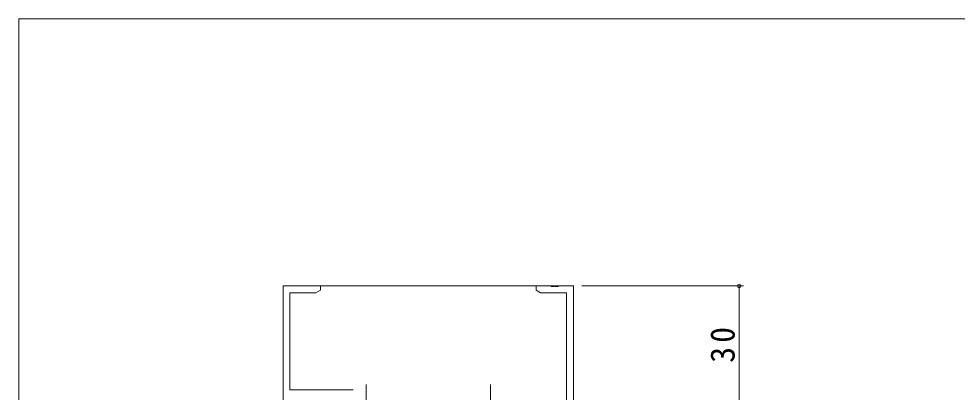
# Model space of a CAD drawing. Units: millimetres, scale not verified. Extents: x -594 to 199, y -420 to 144.
# Drawn here: x -591.2 to -364.8, y 51.3 to 141.4 of the extents above; entities that cross this region are included whole.
import ezdxf

# ---------------------------------------------------------------- set-up
doc = ezdxf.new("R2010")
doc.units = ezdxf.units.MM
doc.header["$LTSCALE"] = 2
for name, color, linetype, lineweight in [('0-1_YKK_ZWAK', 7, 'Continuous', 9), ('0-3_YKK_11', 7, 'Continuous', 9), ('0-4_YKK_12', 2, 'Continuous', 9), ('0-7_YKK_D', 6, 'Continuous', 9)]:
    doc.layers.add(name, color=color, linetype=linetype, lineweight=lineweight)
doc.styles.add('ＭＳ ゴシック', font='')
doc.styles.get('ＭＳ ゴシック').set_extended_font_data('MS Gothic')

msp = doc.modelspace()

# ---------------------------------------------------------------- linework, layer by layer
at = {"layer": '0-1_YKK_ZWAK'}
for p in [(-591.2, -383.6), (178.8, 141.4)]:
    msp.add_line(p, (-591.2, 141.4), dxfattribs=at)
at = {"layer": '0-3_YKK_11'}
for p, q in [((-527.42, 76.984), (-527.42, 46.984)), ((-518.42, 76.984), (-527.42, 76.984)), ((-518.42, 75.984), (-518.42, 76.984)), ((-466.42, 76.984), (-466.42, 75.984)), ((-462.879, 76.984), (-466.42, 76.984)), ((-462.695, 76.864), (-462.879, 76.984)), ((-461.962, 76.984), (-462.145, 76.864)), ((-461.879, 76.984), (-461.962, 76.984)), ((-461.695, 76.864), (-461.879, 76.984)), ((-460.962, 76.984), (-461.145, 76.864)), ((-457.42, 76.984), (-460.962, 76.984)), ((-457.42, 46.984), (-457.42, 76.984)), ((-525.79, 75.354), (-519.511, 75.354)), ((-525.79, 51.914), (-525.79, 75.354)), ((-519.511, 75.354), (-518.42, 75.984)), ((-466.42, 75.984), (-465.329, 75.354)), ((-465.329, 75.354), (-459.05, 75.354)), ((-462.145, 76.864), (-462.695, 76.864)), ((-461.145, 76.864), (-461.695, 76.864)), ((-459.05, 75.354), (-459.05, 48.614)), ((-507.42, 53.184), (-507.42, 48.184)), ((-477.42, 53.184), (-477.42, 48.184)), ((-510.568, 51.914), (-525.79, 51.914))]:
    msp.add_line(p, q, dxfattribs=at)
at = {"layer": '0-4_YKK_12'}
for p, q in [((-527.42, 76.984), (-457.42, 76.984)), ((-527.42, 76.984), (-527.42, 45.448)), ((-457.42, 76.984), (-457.42, -121.487))]:
    msp.add_line(p, q, dxfattribs=at)
at = {"layer": '0-7_YKK_D'}
for p, q in [((-455.42, 76.984), (-416.42, 76.984)), ((-417.42, 76.984), (-417.42, 46.984))]:
    msp.add_line(p, q, dxfattribs=at)
msp.add_circle((-417.42, 76.984), 0.425, dxfattribs=at)

# ---------------------------------------------------------------- texts
at = {"layer": '0-7_YKK_D', "color": 7, "insert": (-418.42, 58.464), "char_height": 5.865, "attachment_point": 7, "rotation": 90, "style": 'ＭＳ ゴシック'}
msp.add_mtext('\\T1.27;\\W0.95;30', dxfattribs=at)

doc.saveas('drawing.dxf')
